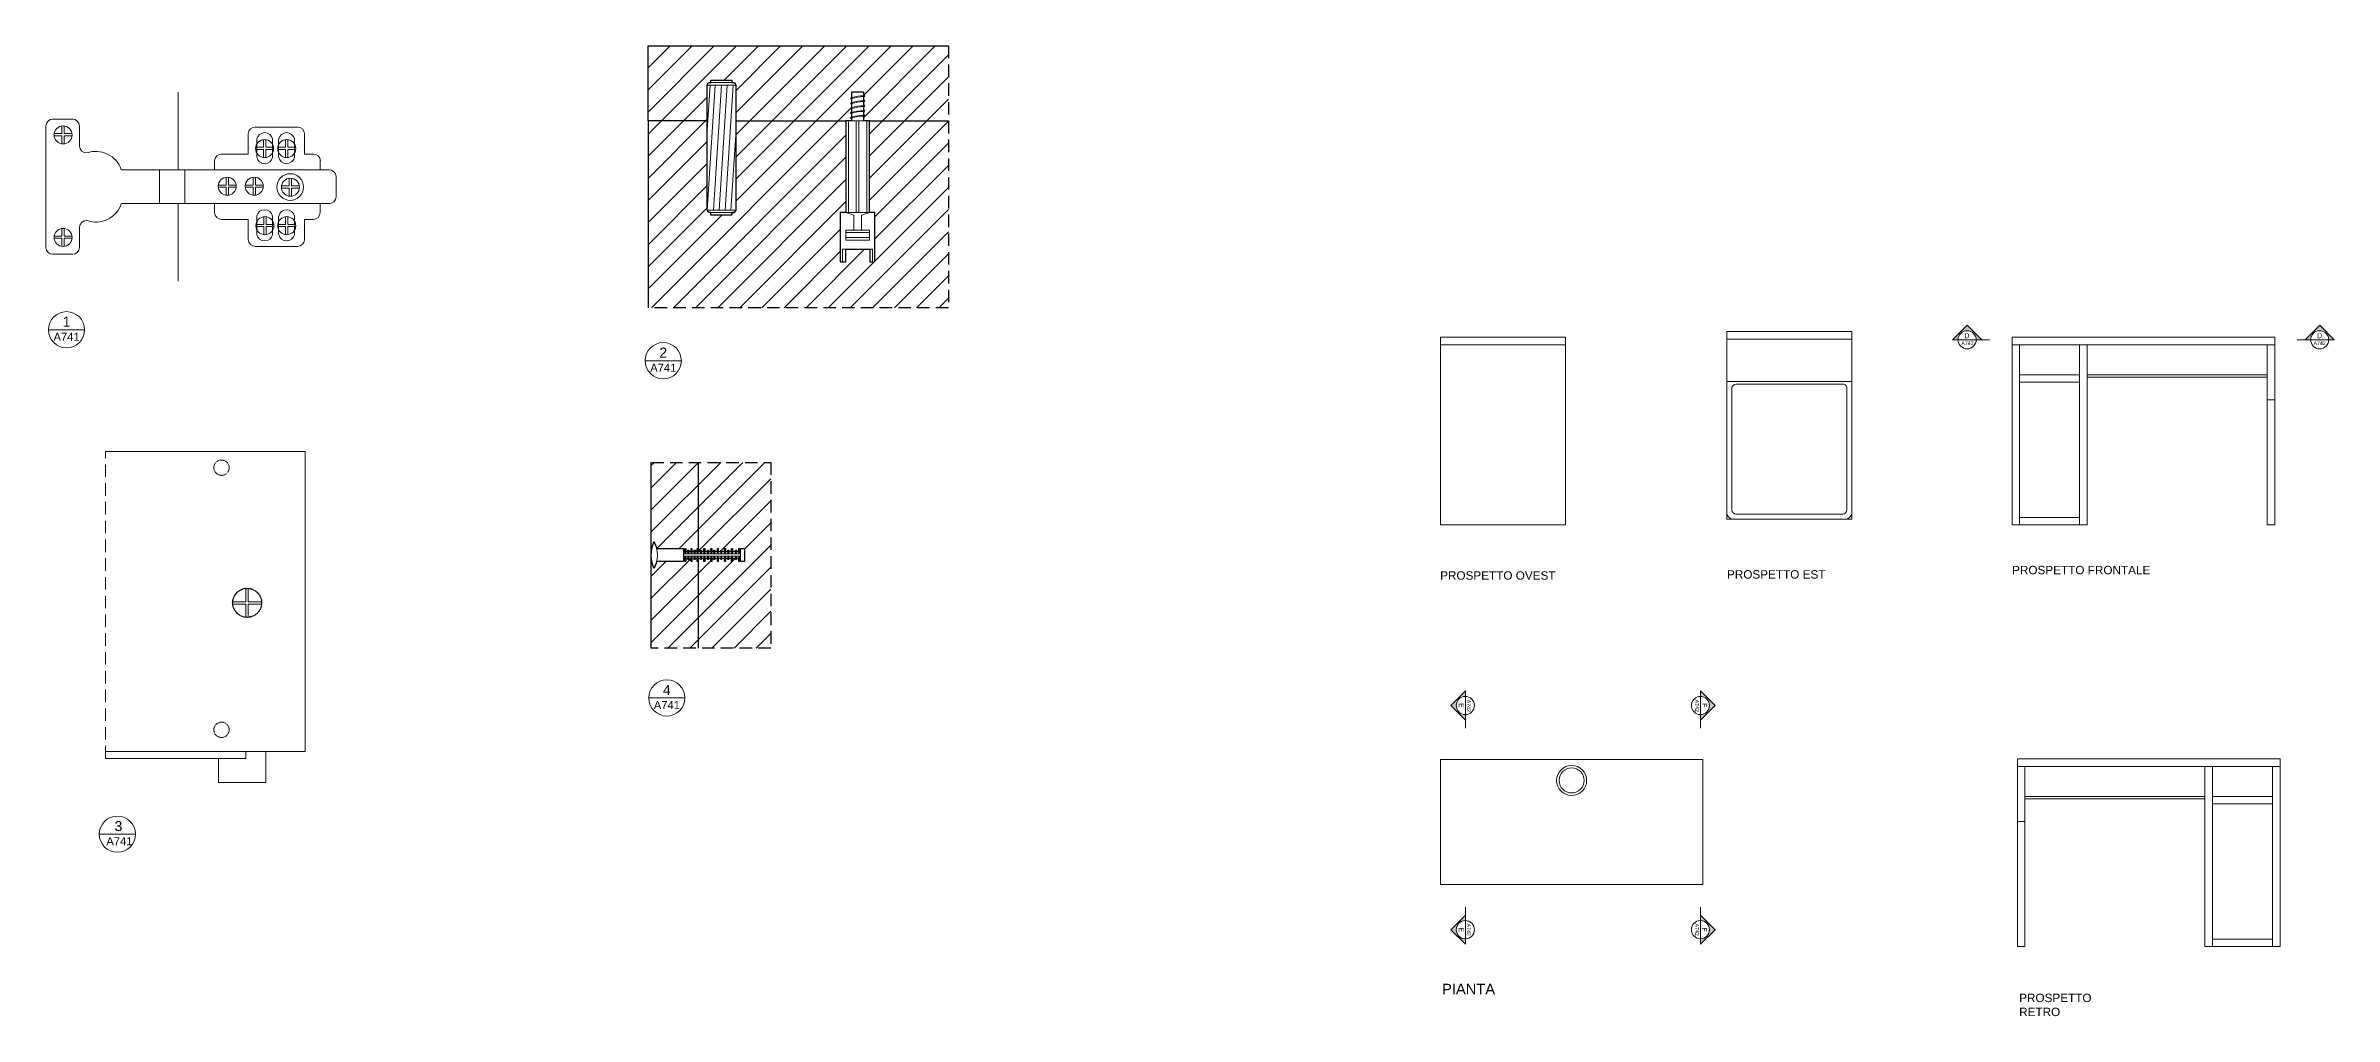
# Model space of a CAD drawing. Header units: centimetres. Extents: x -1003 to 569, y -138 to 1119.
# Drawn here: x -346 to 569, y 731 to 1119 of the extents above; entities that cross this region are included whole.
import ezdxf
from ezdxf.enums import TextEntityAlignment as Align

# ---------------------------------------------------------------- set-up
doc = ezdxf.new("R2010")
doc.units = ezdxf.units.CM
doc.header["$MEASUREMENT"] = 0
doc.linetypes.add('HIDDEN', pattern=[0.375, 0.25, -0.125])
doc.layers.get('0').update_dxf_attribs({"lineweight": 18})
for name, color, linetype, lineweight in [('A-ANNO-SYMB', 3, 'Continuous', 18), ('dettagli', 4, 'Continuous', 13), ('linee prospetti', 1, 'Continuous', 18), ('linee sezioni', 3, 'Continuous', 25), ('quote', 20, 'Continuous', 5), ('trame', 6, 'Continuous', 9)]:
    doc.layers.add(name, color=color, linetype=linetype, lineweight=lineweight)
doc.styles.add('ARIAL', font='arial.ttf')
doc.styles.get("Standard").update_dxf_attribs({"font": 'arial.ttf'})

# ---------------------------------------------------------------- blocks, each defined once
blk = doc.blocks.new('SYMBOL')
at = {"layer": 'A-ANNO-SYMB', "linetype": 'Continuous', "lineweight": 20}
h = blk.add_hatch(color=256, dxfattribs=at)
h.dxf.hatch_style = 1
h.paths.add_polyline_path([(11.206, 4.948), (11.316, 4.948, -1), (11.678, 4.948), (11.788, 4.948), (11.497, 5.241)])
at = {"linetype": 'Continuous', "lineweight": 20}
blk.add_line((11.316, 4.948), (11.678, 4.948), dxfattribs=at)
at = {"layer": 'A-ANNO-SYMB', "linetype": 'Continuous', "lineweight": 20}
for p, q in [((11.206, 4.948), (11.497, 5.241)), ((11.788, 4.948), (11.497, 5.241)), ((11.316, 4.948), (11.206, 4.948)), ((11.678, 4.948), (11.788, 4.948))]:
    blk.add_line(p, q, dxfattribs=at)
blk.add_circle((11.497, 4.948), 0.181, dxfattribs=at)
for tag, p in [('TAVOLA', (11.497, 5.08)), ('SEZIONE', (11.497, 4.918))]:
    blk.add_attdef(tag, text='', height=0.1, dxfattribs=at).set_placement(p, align=Align.TOP_CENTER)
blk = doc.blocks.new('DETAGLI')
at = {"layer": 'A-ANNO-SYMB', "linetype": 'Continuous'}
blk.add_line((486.7, 356.2), (504.8, 356.2), dxfattribs=at)
blk.add_circle((495.7, 356.2), 9.05, dxfattribs=at)
for tag, p in [('SEZIONE', (495.7, 354.7)), ('TAVOLA', (495.7, 362.8))]:
    blk.add_attdef(tag, text='', height=5, dxfattribs=at).set_placement(p, align=Align.TOP_CENTER)

msp = doc.modelspace()

# ---------------------------------------------------------------- hatches: boundary and pattern name
at = {"layer": 'trame'}
h = msp.add_hatch(dxfattribs=at)
h.set_pattern_fill('ANSI31', color=256, scale=50)
h.set_pattern_definition([(45, (2e-14, 296.286), (-4.419417, 4.419417), [])])
h.paths.add_polyline_path([(14.61, 1118.86), (-105.49, 1118.86), (-105.49, 1088.86), (-81.83, 1088.86), (-81.83, 1103.18, -0.278503), (-80.93, 1104.18), (-80.43, 1104.18), (-80.43, 1105.18), (-71.93, 1105.18), (-71.93, 1104.18), (-71.57, 1104.18, -0.414214), (-70.43, 1103.18), (-70.43, 1088.86), (-23.98, 1088.86), (-23.98, 1089.73, -0.173128), (-24.56, 1090.07, -0.273281), (-23.98, 1090.36), (-23.98, 1091.58, -0.173128), (-24.56, 1091.92, -0.273281), (-23.98, 1092.22), (-23.98, 1093.5, -0.173128), (-24.56, 1093.84, -0.273281), (-23.98, 1094.14), (-23.98, 1095.48, -0.173128), (-24.56, 1095.82, -0.273281), (-23.98, 1096.12), (-23.98, 1097.48, -0.173128), (-24.56, 1097.82, -0.273281), (-23.98, 1098.12), (-23.98, 1100.5), (-19.37, 1100.5), (-19.37, 1099.18, -0.173128), (-18.8, 1098.84, -0.273281), (-19.37, 1098.54), (-19.37, 1097.18, -0.173128), (-18.8, 1096.84, -0.273281), (-19.37, 1096.54), (-19.37, 1095.2, -0.173128), (-18.8, 1094.86, -0.273281), (-19.37, 1094.56), (-19.37, 1093.28, -0.173128), (-18.8, 1092.94, -0.273281), (-19.37, 1092.64), (-19.37, 1091.42, -0.173128), (-18.8, 1091.08, -0.273281), (-19.37, 1090.79), (-19.37, 1088.86), (14.61, 1088.86)])
h.paths.add_polyline_path([(-81.83, 1088.86), (-105.49, 1088.86), (-105.49, 1014.15), (14.61, 1014.15), (14.61, 1088.86), (-16.94, 1088.86), (-16.94, 1052.16), (-14.79, 1052.16), (-14.79, 1032.52), (-15.7, 1032.52), (-16.82, 1032.52), (-16.82, 1033.72), (-16.82, 1037.52), (-26.43, 1037.52), (-26.43, 1032.52), (-27.7, 1032.52), (-28.7, 1032.52), (-28.7, 1052.16), (-26.34, 1052.16), (-26.34, 1088.86), (-70.43, 1088.86), (-70.43, 1053.18), (-81.83, 1053.18, 0.278503), (-80.93, 1052.18), (-71.93, 1052.18), (-71.93, 1051.18), (-80.43, 1051.18), (-80.43, 1052.18), (-80.93, 1052.18, -0.278503), (-81.83, 1053.18)])
h.paths.add_polyline_path([(-70.43, 1053.18), (-81.83, 1053.18, 0.278503), (-80.93, 1052.18), (-71.93, 1052.18), (-71.57, 1052.18, 0.414214)], flags=16)
h = msp.add_hatch(dxfattribs=at)
h.set_pattern_fill('ANSI31', color=256, scale=50)
h.set_pattern_definition([(45, (3568.362, 990.8473), (-4.419417, 4.419417), [])])
h.paths.add_polyline_path([(-85.39, 952.29), (-104.2, 952.29), (-104.2, 915.12, -0.09707), (-103.17, 920.54, -0.068614), (-102.07, 917.94), (-91.28, 917.94), (-91.28, 916.69), (-90.73, 916.69), (-90.73, 917.94), (-90.37, 917.94), (-90.37, 916.69), (-89.55, 916.69), (-89.55, 917.15), (-89.19, 917.15), (-89.19, 916.69), (-88.3, 916.69), (-88.3, 917.94), (-87.94, 917.94), (-87.94, 916.69), (-87.02, 916.69), (-87.02, 917.15), (-86.66, 917.15), (-86.66, 916.69), (-85.84, 916.69), (-85.84, 917.94), (-85.39, 917.94)])
h.paths.add_polyline_path([(-56.41, 952.29), (-85.39, 952.29), (-85.39, 916.69), (-84.48, 916.69), (-84.48, 917.15), (-84.13, 917.15), (-84.13, 916.69), (-83.16, 916.69), (-83.16, 917.94), (-82.81, 917.94), (-82.81, 916.69), (-81.73, 916.69), (-81.73, 917.15), (-81.38, 917.15), (-81.38, 916.69), (-80.38, 916.69), (-80.38, 917.94), (-80.02, 917.94), (-80.02, 916.69), (-79.13, 916.69), (-79.13, 917.15), (-78.77, 917.15), (-78.77, 916.69), (-77.77, 916.69), (-77.77, 917.94), (-77.42, 917.94), (-77.42, 916.69), (-76.42, 916.69), (-76.42, 917.15), (-76.06, 917.15), (-76.06, 916.69), (-74.88, 916.69), (-74.88, 917.94), (-74.53, 917.94), (-74.53, 916.69), (-73.53, 916.69), (-73.53, 917.15), (-73.17, 917.15), (-73.17, 916.69), (-72.1, 916.69), (-72.1, 917.94), (-71.74, 917.94), (-71.74, 916.69), (-70.53, 916.69), (-70.53, 917.15), (-70.17, 917.15), (-70.17, 916.69), (-69.24, 916.69), (-69.24, 917.94), (-68.89, 917.94), (-68.89, 916.69), (-68.47, 916.69), (-68.47, 917.94), (-66.87, 917.94), (-66.87, 912.7), (-68.47, 912.7), (-68.47, 913.94), (-68.89, 913.94), (-68.89, 912.68), (-69.24, 912.68), (-69.24, 913.94), (-70.17, 913.94), (-70.17, 913.48), (-70.53, 913.48), (-70.53, 913.94), (-71.74, 913.94), (-71.74, 912.68), (-72.1, 912.68), (-72.1, 913.94), (-73.17, 913.94), (-73.17, 913.48), (-73.53, 913.48), (-73.53, 913.94), (-74.53, 913.94), (-74.53, 912.68), (-74.88, 912.68), (-74.88, 913.94), (-76.06, 913.94), (-76.06, 913.48), (-76.42, 913.48), (-76.42, 913.94), (-77.42, 913.94), (-77.42, 912.68), (-77.77, 912.68), (-77.77, 913.94), (-78.77, 913.94), (-78.77, 913.48), (-79.13, 913.48), (-79.13, 913.94), (-80.02, 913.94), (-80.02, 912.68), (-80.38, 912.68), (-80.38, 913.94), (-81.38, 913.94), (-81.38, 913.48), (-81.73, 913.48), (-81.73, 913.94), (-82.81, 913.94), (-82.81, 912.68), (-83.16, 912.68), (-83.16, 913.94), (-84.13, 913.94), (-84.13, 913.48), (-84.48, 913.48), (-84.48, 913.94), (-85.39, 913.94), (-85.39, 878.1), (-56.41, 878.1)])
h.paths.add_polyline_path([(-85.39, 912.68), (-85.84, 912.68), (-85.84, 913.94), (-86.66, 913.94), (-86.66, 913.48), (-87.02, 913.48), (-87.02, 913.94), (-87.94, 913.94), (-87.94, 912.68), (-88.3, 912.68), (-88.3, 913.94), (-89.19, 913.94), (-89.19, 913.48), (-89.55, 913.48), (-89.55, 913.94), (-90.37, 913.94), (-90.37, 912.68), (-90.73, 912.68), (-90.73, 913.94), (-91.28, 913.94), (-91.28, 912.7), (-102.03, 912.7, -0.073412), (-103.2, 909.92, -0.092942), (-104.2, 915.12), (-104.2, 878.1), (-85.39, 878.1)])

# ---------------------------------------------------------------- linework, layer by layer
at = {"layer": 'A-ANNO-SYMB'}
for p, q in [((431.07, 1001.32), (422.07, 1001.32)), ((563.07, 1001.32), (554.07, 1001.32)), ((221.39, 855.12), (221.39, 846.12)), ((315.39, 846.12), (315.39, 855.12)), ((221.39, 765.5), (221.39, 774.5)), ((315.39, 765.5), (315.39, 774.5))]:
    msp.add_line(p, q, dxfattribs=at)
at = {"layer": 'dettagli'}
for p, q in [((-81.83, 1053.18), (-78.6, 1103.18)), ((-81.83, 1085.22), (-80.67, 1103.18)), ((-81.83, 1053.18), (-81.83, 1103.18)), ((-81.83, 1103.18), (-76.13, 1103.18)), ((-71.93, 1104.18), (-80.93, 1104.18)), ((-80.43, 1104.18), (-80.43, 1105.18)), ((-80.43, 1105.18), (-71.93, 1105.18)), ((-79.35, 1053.18), (-76.13, 1103.18)), ((-77.03, 1053.18), (-73.8, 1103.18)), ((-76.13, 1103.18), (-70.43, 1103.18)), ((-74.7, 1053.18), (-71.47, 1103.18)), ((-71.93, 1105.18), (-71.93, 1104.18)), ((-71.57, 1104.18), (-71.93, 1104.18)), ((-70.43, 1103.18), (-70.43, 1053.18)), ((-261.99, 1081.61), (-261.99, 1074.28)), ((-255.69, 1081.61), (-255.69, 1074.28)), ((-253.23, 1081.61), (-253.23, 1074.28)), ((-246.93, 1081.61), (-246.93, 1074.28)), ((-72.37, 1053.18), (-70.43, 1083.26)), ((-22.24, 1052.16), (-22.24, 1088.86)), ((-21.24, 1052.16), (-21.24, 1088.86)), ((-316.15, 1069.26), (-236.57, 1069.26)), ((-300.83, 1055.76), (-300.83, 1069.26)), ((-290.69, 1055.76), (-290.69, 1069.26)), ((-316.15, 1055.76), (-236.57, 1055.76)), ((-70.43, 1053.18), (-81.83, 1053.18)), ((-261.99, 1050.76), (-261.99, 1043.43)), ((-255.69, 1050.76), (-255.69, 1043.43)), ((-253.23, 1050.76), (-253.23, 1043.43)), ((-246.93, 1050.76), (-246.93, 1043.43)), ((-71.93, 1052.18), (-80.93, 1052.18)), ((-80.43, 1052.18), (-80.43, 1051.18)), ((-80.43, 1051.18), (-71.93, 1051.18)), ((-71.57, 1052.18), (-71.93, 1052.18)), ((-28.7, 1032.52), (-28.7, 1052.16)), ((-28.7, 1052.16), (-14.79, 1052.16)), ((-23.14, 1051.16), (-26.34, 1052.16)), ((-16.94, 1044.19), (-26.34, 1044.19)), ((-20.14, 1051.16), (-16.94, 1052.16)), ((-14.79, 1052.16), (-14.79, 1032.52)), ((-16.94, 1042.19), (-26.34, 1042.19)), ((-28.7, 1032.52), (-27.7, 1032.52)), ((-91.28, 917.94), (-91.28, 912.7)), ((-68.47, 917.94), (-68.47, 912.7)), ((-91.28, 913.94), (-90.73, 913.94)), ((-90.37, 913.94), (-89.55, 913.94)), ((-89.19, 913.94), (-88.3, 913.94)), ((-87.94, 913.94), (-87.02, 913.94)), ((-86.66, 913.94), (-85.84, 913.94)), ((-85.48, 913.94), (-84.48, 913.94)), ((-84.13, 913.94), (-83.16, 913.94)), ((-82.81, 913.94), (-81.73, 913.94)), ((-81.38, 913.94), (-80.38, 913.94)), ((-80.02, 913.94), (-79.13, 913.94)), ((-78.77, 913.94), (-77.77, 913.94)), ((-77.42, 913.94), (-76.42, 913.94)), ((-76.06, 913.94), (-74.88, 913.94)), ((-74.53, 913.94), (-73.53, 913.94)), ((-73.17, 913.94), (-72.1, 913.94)), ((-71.74, 913.94), (-70.53, 913.94)), ((-70.17, 913.94), (-69.24, 913.94)), ((-68.89, 913.94), (-68.47, 913.94))]:
    msp.add_line(p, q, dxfattribs=at)
for points in [[(-23.98, 1088.86), (-23.98, 1100.5), (-19.37, 1100.5), (-19.37, 1088.86)], [(-335.58, 1089.51), (-343.67, 1089.51)], [(-346.37, 1086.81), (-346.37, 1038.21)], [(-343.04, 1082.84), (-339.89, 1082.84), (-339.89, 1079.64)], [(-339.89, 1086.79), (-339.89, 1083.74), (-343.02, 1083.74)], [(-335.9, 1083.74), (-338.99, 1083.74), (-338.99, 1086.79)], [(-338.99, 1079.65), (-338.99, 1082.84), (-335.88, 1082.84)], [(-332.87, 1078.73), (-332.87, 1086.81)], [(-276.22, 1075.56), (-265.37, 1075.56), (-265.37, 1083.66)], [(-262.73, 1086.36), (-245.57, 1086.36)], [(-259.29, 1081.34), (-259.29, 1078.29), (-262.42, 1078.29)], [(-255.3, 1078.29), (-258.39, 1078.29), (-258.39, 1081.34)], [(-250.44, 1081.34), (-250.44, 1078.29), (-253.57, 1078.29)], [(-246.45, 1078.29), (-249.54, 1078.29), (-249.54, 1081.34)], [(-242.87, 1083.79), (-242.87, 1075.56), (-239.27, 1075.56)], [(-16.94, 1088.86), (-26.34, 1088.86), (-26.34, 1052.16), (-16.94, 1052.16), (-16.94, 1088.86)], [(-25.34, 1052.16), (-25.34, 1088.86)], [(-17.94, 1052.16), (-17.94, 1088.86)], [(-278.87, 1069.26), (-278.87, 1072.86)], [(-262.44, 1077.39), (-259.29, 1077.39), (-259.29, 1074.2)], [(-258.39, 1074.2), (-258.39, 1077.39), (-255.28, 1077.39)], [(-253.59, 1077.39), (-250.44, 1077.39), (-250.44, 1074.2)], [(-249.54, 1074.2), (-249.54, 1077.39), (-246.43, 1077.39)], [(-236.57, 1073), (-236.57, 1069.26), (-232.98, 1069.26)], [(-277.37, 1062.3), (-274.22, 1062.3), (-274.22, 1059.11)], [(-274.22, 1066.26), (-274.22, 1063.2), (-277.36, 1063.2)], [(-270.23, 1063.2), (-273.32, 1063.2), (-273.32, 1066.26)], [(-273.32, 1059.12), (-273.32, 1062.3), (-270.21, 1062.3)], [(-266.57, 1062.3), (-263.42, 1062.3), (-263.42, 1059.11)], [(-263.42, 1066.26), (-263.42, 1063.2), (-266.55, 1063.2)], [(-259.43, 1063.2), (-262.52, 1063.2), (-262.52, 1066.26)], [(-262.52, 1059.12), (-262.52, 1062.3), (-259.41, 1062.3)], [(-252.12, 1061.93), (-248.98, 1061.93), (-248.98, 1058.74)], [(-248.98, 1065.89), (-248.98, 1062.83), (-252.11, 1062.83)], [(-244.98, 1062.83), (-248.08, 1062.83), (-248.08, 1065.88)], [(-248.08, 1058.74), (-248.08, 1061.93), (-244.97, 1061.93)], [(-230.26, 1066.82), (-230.26, 1058.46)], [(-278.87, 1055.76), (-278.87, 1052.19)], [(-232.96, 1055.76), (-236.57, 1055.76), (-236.57, 1052.17)], [(-339.89, 1045.84), (-339.89, 1042.79), (-343.02, 1042.79)], [(-335.9, 1042.79), (-338.99, 1042.79), (-338.99, 1045.84)], [(-332.87, 1038.21), (-332.87, 1046.31)], [(-276.07, 1049.46), (-265.37, 1049.46), (-265.37, 1041.38)], [(-262.32, 1046.57), (-259.17, 1046.57), (-259.17, 1043.38)], [(-259.17, 1050.53), (-259.17, 1047.47), (-262.3, 1047.47)], [(-255.18, 1047.47), (-258.27, 1047.47), (-258.27, 1050.52)], [(-258.27, 1043.38), (-258.27, 1046.57), (-255.16, 1046.57)], [(-253.59, 1046.57), (-250.44, 1046.57), (-250.44, 1043.38)], [(-250.44, 1050.53), (-250.44, 1047.47), (-253.57, 1047.47)], [(-246.45, 1047.47), (-249.54, 1047.47), (-249.54, 1050.52)], [(-249.54, 1043.38), (-249.54, 1046.57), (-246.43, 1046.57)], [(-242.87, 1041.36), (-242.87, 1049.46), (-239.48, 1049.46)], [(-20.14, 1045.19), (-16.94, 1045.19), (-16.94, 1041.19), (-26.34, 1041.19), (-26.34, 1045.19), (-23.14, 1045.19)], [(-20.14, 1051.16), (-20.14, 1045.19), (-23.14, 1045.19), (-23.14, 1051.16)], [(-343.67, 1035.51), (-335.58, 1035.51)], [(-343.04, 1041.89), (-339.89, 1041.89), (-339.89, 1038.7)], [(-338.99, 1038.7), (-338.99, 1041.89), (-335.88, 1041.89)], [(-262.59, 1038.66), (-245.55, 1038.66)], [(-27.7, 1032.52), (-27.7, 1037.52), (-15.7, 1037.52), (-15.7, 1032.52), (-14.79, 1032.52)], [(-27.7, 1032.52), (-26.43, 1032.52), (-26.43, 1037.52)], [(-15.7, 1032.52), (-16.82, 1032.52), (-16.82, 1037.52)], [(-102.07, 917.94), (-91.28, 917.94)], [(-91.28, 916.69), (-90.73, 916.69)], [(-91.28, 915.82), (-68.47, 915.82)], [(-90.73, 915.82), (-90.73, 917.94), (-90.37, 917.94), (-90.37, 915.82)], [(-90.37, 916.69), (-89.55, 916.69)], [(-89.55, 915.82), (-89.55, 917.15), (-89.19, 917.15), (-89.19, 915.82)], [(-89.19, 916.69), (-88.3, 916.69)], [(-88.3, 915.82), (-88.3, 917.94), (-87.94, 917.94), (-87.94, 915.82)], [(-87.94, 916.69), (-87.02, 916.69)], [(-87.02, 915.82), (-87.02, 917.15), (-86.66, 917.15), (-86.66, 915.82)], [(-86.66, 916.69), (-85.84, 916.69)], [(-85.84, 915.82), (-85.84, 917.94), (-85.48, 917.94), (-85.48, 915.82)], [(-85.48, 916.69), (-84.48, 916.69)], [(-84.48, 915.82), (-84.48, 917.15), (-84.13, 917.15), (-84.13, 915.82)], [(-84.13, 916.69), (-83.16, 916.69)], [(-83.16, 915.82), (-83.16, 917.94), (-82.81, 917.94), (-82.81, 915.82)], [(-82.81, 916.69), (-81.73, 916.69)], [(-81.73, 915.82), (-81.73, 917.15), (-81.38, 917.15), (-81.38, 915.82)], [(-81.38, 916.69), (-80.38, 916.69)], [(-80.38, 915.82), (-80.38, 917.94), (-80.02, 917.94), (-80.02, 915.82)], [(-80.02, 916.69), (-79.13, 916.69)], [(-79.13, 915.82), (-79.13, 917.15), (-78.77, 917.15), (-78.77, 915.82)], [(-78.77, 916.69), (-77.77, 916.69)], [(-77.77, 915.82), (-77.77, 917.94), (-77.42, 917.94), (-77.42, 915.82)], [(-77.42, 916.69), (-76.42, 916.69)], [(-76.42, 915.82), (-76.42, 917.15), (-76.06, 917.15), (-76.06, 915.82)], [(-76.06, 916.69), (-74.88, 916.69)], [(-74.88, 915.82), (-74.88, 917.94), (-74.53, 917.94), (-74.53, 915.82)], [(-74.53, 916.69), (-73.53, 916.69)], [(-73.53, 915.82), (-73.53, 917.15), (-73.17, 917.15), (-73.17, 915.82)], [(-73.17, 916.69), (-72.1, 916.69)], [(-72.1, 915.82), (-72.1, 917.94), (-71.74, 917.94), (-71.74, 915.82)], [(-71.74, 916.69), (-70.53, 916.69)], [(-70.53, 915.82), (-70.53, 917.15), (-70.17, 917.15), (-70.17, 915.82)], [(-70.17, 916.69), (-69.24, 916.69)], [(-69.24, 915.82), (-69.24, 917.94), (-68.89, 917.94), (-68.89, 915.82)], [(-68.89, 916.69), (-68.47, 916.69)], [(-68.47, 917.94), (-66.87, 917.94), (-66.87, 912.7), (-68.47, 912.7)], [(-91.28, 912.7), (-102.03, 912.7), (-102.03, 912.7)], [(-91.28, 914.81), (-68.47, 914.81)], [(-90.73, 914.81), (-90.73, 912.68), (-90.37, 912.68), (-90.37, 914.81)], [(-89.55, 914.81), (-89.55, 913.48), (-89.19, 913.48), (-89.19, 914.81)], [(-88.3, 914.81), (-88.3, 912.68), (-87.94, 912.68), (-87.94, 914.81)], [(-87.02, 914.81), (-87.02, 913.48), (-86.66, 913.48), (-86.66, 914.81)], [(-85.84, 914.81), (-85.84, 912.68), (-85.48, 912.68), (-85.48, 914.81)], [(-84.48, 914.81), (-84.48, 913.48), (-84.13, 913.48), (-84.13, 914.81)], [(-83.16, 914.81), (-83.16, 912.68), (-82.81, 912.68), (-82.81, 914.81)], [(-81.73, 914.81), (-81.73, 913.48), (-81.38, 913.48), (-81.38, 914.81)], [(-80.38, 914.81), (-80.38, 912.68), (-80.02, 912.68), (-80.02, 914.81)], [(-79.13, 914.81), (-79.13, 913.48), (-78.77, 913.48), (-78.77, 914.81)], [(-77.77, 914.81), (-77.77, 912.68), (-77.42, 912.68), (-77.42, 914.81)], [(-76.42, 914.81), (-76.42, 913.48), (-76.06, 913.48), (-76.06, 914.81)], [(-74.88, 914.81), (-74.88, 912.68), (-74.53, 912.68), (-74.53, 914.81)], [(-73.53, 914.81), (-73.53, 913.48), (-73.17, 913.48), (-73.17, 914.81)], [(-72.1, 914.81), (-72.1, 912.68), (-71.74, 912.68), (-71.74, 914.81)], [(-70.53, 914.81), (-70.53, 913.48), (-70.17, 913.48), (-70.17, 914.81)], [(-69.24, 914.81), (-69.24, 912.68), (-68.89, 912.68), (-68.89, 914.81)], [(-266.31, 901.94), (-266.31, 896.57), (-271.62, 896.57)], [(-260.04, 896.57), (-265.41, 896.57), (-265.41, 901.95)], [(-271.61, 895.67), (-266.31, 895.67), (-266.31, 890.38)], [(-265.41, 890.37), (-265.41, 895.67), (-260.05, 895.67)]]:
    msp.add_lwpolyline(points, dxfattribs=at)
for centre, radius in [((-339.46, 1083.22), 3.6), ((-258.86, 1077.77), 3.6), ((-250.01, 1077.77), 3.6), ((-273.79, 1062.69), 3.6), ((-262.99, 1062.69), 3.6), ((-248.62, 1062.39), 5.33), ((-248.54, 1062.31), 3.6), ((-339.46, 1042.27), 3.6), ((-258.74, 1046.95), 3.6), ((-250.01, 1046.95), 3.6), ((-265.83, 896.16), 5.8)]:
    msp.add_circle(centre, radius, dxfattribs=at)
for centre, radius, start, end in [((-80.55, 1102.94), 1.3, 106.88747, 169.13811), ((-71.5, 1103.11), 1.07, 3.85483, 93.85483), ((-19.47, 1084.36), 14.48, 89.61062, 108.14866), ((-19.04, 1082.2), 16.34, 91.18682, 107.62), ((-343.57, 1086.7), 2.81, 87.88904, 177.81991), ((-335.68, 1086.7), 2.81, 2.18009, 92.11096), ((-19.47, 1082.36), 14.48, 89.61062, 108.14866), ((-19.04, 1080.21), 16.34, 91.18682, 107.62), ((-19.47, 1080.38), 14.48, 89.61062, 108.14866), ((-19.04, 1078.23), 16.34, 91.18682, 107.62), ((-19.47, 1078.46), 14.48, 89.61062, 108.14866), ((-19.04, 1076.3), 16.34, 91.18682, 107.62), ((-19.47, 1076.6), 14.48, 89.61062, 108.14866), ((-19.04, 1074.45), 16.34, 91.18682, 107.62), ((-262.57, 1083.55), 2.81, 87.88904, 177.81991), ((-258.84, 1080.97), 3.21, 11.44002, 168.55998), ((-250.08, 1080.97), 3.21, 11.44002, 168.55998), ((-245.67, 1083.55), 2.81, 2.18009, 92.11096), ((-330.07, 1078.83), 2.81, 182.18009, 272.11096), ((-326.39, 1065.85), 10.79, 18.42557, 109.34984), ((-276.07, 1072.75), 2.81, 87.88904, 177.81991), ((-258.84, 1074.92), 3.21, 191.44002, 348.55998), ((-250.08, 1074.92), 3.21, 191.44002, 348.55998), ((-239.37, 1072.75), 2.81, 2.18009, 92.11096), ((-233.08, 1066.45), 2.81, 2.18009, 92.11096), ((-326.39, 1059.17), 10.79, 250.65016, 341.57443), ((-258.84, 1050.12), 3.21, 11.44002, 168.55998), ((-250.08, 1050.12), 3.21, 11.44002, 168.55998), ((-233.06, 1058.56), 2.81, 267.88904, 357.81991), ((-80.55, 1053.43), 1.3, 190.86189, 253.11253), ((-330.06, 1046.2), 2.81, 87.88904, 177.81991), ((-276.02, 1052.32), 2.86, 182.60776, 271.05606), ((-258.84, 1044.07), 3.21, 191.44002, 348.55998), ((-250.08, 1044.07), 3.21, 191.44002, 348.55998), ((-239.38, 1052.28), 2.81, 267.88904, 357.81991), ((-343.57, 1038.31), 2.81, 182.18009, 272.11096), ((-335.68, 1038.31), 2.81, 267.88904, 357.81991), ((-262.53, 1041.51), 2.85, 182.51574, 271.28301), ((-245.68, 1041.46), 2.81, 267.88904, 357.81991), ((-90.2, 915.26), 14, 157.84372, 202.15628), ((-112.02, 915.26), 10.31, 329.19, 30.81)]:
    msp.add_arc(centre, radius, start, end, dxfattribs=at)
at = {"layer": 'linee prospetti'}
for p, q in [((211.39, 999.32), (261.39, 999.32)), ((325.96, 1001.61), (375.96, 1001.61)), ((440.07, 927.32), (440.07, 1002.32)), ((440.07, 1002.32), (545.07, 1002.32)), ((443.07, 999.32), (443.07, 927.32)), ((467.07, 999.32), (467.07, 927.32)), ((470.07, 999.32), (470.07, 927.32)), ((542.07, 999.32), (542.07, 927.32)), ((545.07, 1002.32), (545.07, 927.32)), ((443.07, 987.32), (467.07, 987.32)), ((443.07, 984.32), (467.07, 984.32)), ((470.07, 987.32), (542.07, 987.32)), ((470.07, 986.32), (542.07, 986.32)), ((542.07, 977.32), (545.07, 977.32)), ((470.07, 927.32), (440.07, 927.32)), ((443.07, 930.32), (467.07, 930.32)), ((542.07, 927.32), (545.07, 927.32)), ((-277.31, 824.33), (-277.31, 833.98)), ((-277.31, 833.98), (-266.33, 833.98)), ((-266.33, 833.98), (-266.33, 836.67)), ((-258.31, 836.67), (-258.31, 824.33)), ((547.2, 833.76), (442.2, 833.76)), ((442.2, 833.76), (442.2, 758.76)), ((547.2, 758.76), (547.2, 833.76)), ((-258.31, 824.33), (-277.31, 824.33)), ((445.2, 830.76), (445.2, 758.76)), ((517.2, 830.76), (517.2, 758.76)), ((520.2, 830.76), (520.2, 758.76)), ((544.2, 830.76), (544.2, 758.76)), ((517.2, 818.76), (445.2, 818.76)), ((517.2, 817.76), (445.2, 817.76)), ((544.2, 818.76), (520.2, 818.76)), ((544.2, 815.76), (520.2, 815.76)), ((445.2, 808.76), (442.2, 808.76)), ((544.2, 761.76), (520.2, 761.76)), ((445.2, 758.76), (442.2, 758.76)), ((517.2, 758.76), (547.2, 758.76))]:
    msp.add_line(p, q, dxfattribs=at)
at = {"layer": 'linee prospetti', "linetype": 'HIDDEN', "ltscale": 20}
msp.add_line((-322.52, 833.98), (-322.52, 956.67), dxfattribs=at)
at = {"layer": 'linee prospetti'}
for points in [[(-293.46, 1100.31), (-293.46, 1069.26)], [(-293.46, 1055.76), (-293.46, 1024.7)], [(211.39, 929.61), (211.39, 1002.32), (261.39, 1002.32), (261.39, 929.61)], [(325.96, 931.89), (325.96, 1004.61), (375.96, 1004.61), (375.96, 931.89)], [(440.07, 999.32), (545.07, 999.32)], [(211.39, 982.32), (211.39, 927.32), (261.39, 927.32), (261.39, 982.32)], [(325.96, 984.61), (375.96, 984.61)], [(325.96, 984.61), (325.96, 929.61), (375.96, 929.61), (375.96, 984.61)], [(327.96, 933.22), (327.96, 981.99)], [(329.55, 983.61), (372.73, 983.61)], [(373.96, 982.07), (373.96, 933.22)], [(-322.52, 956.67), (-242.62, 956.67), (-242.62, 836.67), (-322.52, 836.67)], [(259.11, 927.32), (213.68, 927.32)], [(373.67, 929.61), (328.24, 929.61)], [(372.36, 931.61), (329.55, 931.61)], [(-277.31, 833.98), (-322.52, 833.98)], [(211.39, 833.5), (316.39, 833.5), (316.39, 783.5), (211.39, 783.5), (211.39, 833.5)], [(547.2, 830.76), (442.2, 830.76)]]:
    msp.add_lwpolyline(points, dxfattribs=at)
at = {"layer": 'linee prospetti', "linetype": 'HIDDEN', "ltscale": 0.1}
for centre in [(-276.09, 950.19), (-276.09, 845.4)]:
    msp.add_circle(centre, 3.06, dxfattribs=at)
at = {"layer": 'linee prospetti'}
for radius in [6, 5]:
    msp.add_circle((263.89, 825.15), radius, dxfattribs=at)
for centre, radius, start, end in [((329.77, 981.8), 1.82, 96.75363, 173.96423), ((372.15, 981.88), 1.82, 353.96423, 71.17483), ((328.6, 932.25), 2.67, 187.72068, 262.32151), ((329.77, 933.42), 1.82, 186.03577, 263.24637), ((372.15, 933.42), 1.82, 276.75363, 353.96423), ((373.32, 932.25), 2.67, 277.67849, 352.27932)]:
    msp.add_arc(centre, radius, start, end, dxfattribs=at)
at = {"layer": 'linee sezioni'}
for p, q in [((-19.37, 1098.54), (-19.37, 1097.18)), ((-23.98, 1096.12), (-23.98, 1097.48)), ((-23.98, 1094.14), (-23.98, 1095.48)), ((-23.98, 1092.22), (-23.98, 1093.5)), ((-23.98, 1090.36), (-23.98, 1091.58)), ((-23.98, 1088.86), (-23.98, 1089.73)), ((-19.37, 1096.54), (-19.37, 1095.2)), ((-19.37, 1094.56), (-19.37, 1093.28)), ((-19.37, 1092.64), (-19.37, 1091.42)), ((-19.37, 1090.79), (-19.37, 1088.86)), ((-70.43, 1088.86), (-26.34, 1088.86)), ((-16.94, 1088.86), (14.61, 1088.86)), ((-71.93, 1052.18), (-71.57, 1052.18))]:
    msp.add_line(p, q, dxfattribs=at)
for points in [[(-105.49, 1088.86), (-105.49, 1118.86), (14.61, 1118.86)], [(-23.98, 1098.12), (-23.98, 1100.5), (-19.37, 1100.5), (-19.37, 1099.18)], [(-81.83, 1088.86), (-105.49, 1088.86), (-105.49, 1014.15)], [(-81.83, 1088.86), (-105.49, 1088.86)], [(-23.98, 1088.86), (-26.34, 1088.86), (-26.34, 1052.16), (-28.7, 1052.16), (-28.7, 1032.52), (-26.43, 1032.52), (-26.43, 1037.52), (-16.82, 1037.52), (-16.82, 1032.52), (-14.79, 1032.52), (-14.79, 1052.16), (-16.94, 1052.16), (-16.94, 1088.86), (-19.37, 1088.86)], [(-104.2, 878.1), (-104.2, 952.29)], [(-85.39, 952.29), (-85.39, 916.69)], [(-85.39, 913.94), (-85.39, 878.1)]]:
    msp.add_lwpolyline(points, dxfattribs=at)
at = {"layer": 'linee sezioni', "linetype": 'HIDDEN', "ltscale": 20}
for points in [[(14.61, 1118.86), (14.61, 1014.15), (-105.49, 1014.15)], [(-104.2, 952.29), (-56.41, 952.29), (-56.41, 878.1), (-104.2, 878.1)]]:
    msp.add_lwpolyline(points, dxfattribs=at)
at = {"layer": 'linee sezioni'}
for points in [[(-71.93, 1051.18), (-71.93, 1052.18), (-71.93, 1051.18), (-80.43, 1051.18), (-80.43, 1052.18), (-80.93, 1052.18, -0.278503), (-81.83, 1053.18), (-81.83, 1103.18, -0.278503), (-80.93, 1104.18), (-80.43, 1104.18), (-80.43, 1105.18), (-71.93, 1105.18), (-71.93, 1104.18), (-71.43, 1104.18)], [(-71.57, 1104.18, -0.414214), (-70.43, 1103.18), (-70.43, 1053.33)], [(-102.03, 917.93), (-91.28, 917.93), (-91.28, 916.69), (-90.73, 916.69), (-90.73, 917.95), (-90.37, 917.95), (-90.37, 916.69), (-89.55, 916.69), (-89.55, 917.16), (-89.19, 917.16), (-89.19, 916.69), (-88.3, 916.69), (-88.3, 917.95), (-87.94, 917.95), (-87.94, 916.69), (-87.02, 916.69), (-87.02, 917.16), (-86.66, 917.16), (-86.66, 916.69), (-85.84, 916.69), (-85.84, 917.95), (-85.48, 917.95), (-85.48, 916.69), (-84.48, 916.69), (-84.48, 917.16), (-84.13, 917.16), (-84.13, 916.69), (-83.16, 916.69), (-83.16, 917.95), (-82.81, 917.95), (-82.81, 916.69), (-81.73, 916.69), (-81.73, 917.16), (-81.38, 917.16), (-81.38, 916.69), (-80.38, 916.69), (-80.38, 917.95), (-80.02, 917.95), (-80.02, 916.69), (-79.13, 916.69), (-79.13, 917.16), (-78.77, 917.16), (-78.77, 916.69), (-77.77, 916.69), (-77.77, 917.95), (-77.42, 917.95), (-77.42, 916.69), (-76.42, 916.69), (-76.42, 917.16), (-76.06, 917.16), (-76.06, 916.69), (-74.88, 916.69), (-74.88, 917.95), (-74.53, 917.95), (-74.53, 916.69), (-73.53, 916.69), (-73.53, 917.16), (-73.17, 917.16), (-73.17, 916.69), (-72.1, 916.69), (-72.1, 917.95), (-71.74, 917.95), (-71.74, 916.69), (-70.53, 916.69), (-70.53, 917.16), (-70.17, 917.16), (-70.17, 916.69), (-69.24, 916.69), (-69.24, 917.95), (-68.89, 917.95), (-68.89, 916.69), (-68.47, 916.69), (-68.47, 917.93), (-66.87, 917.93), (-66.87, 912.7), (-68.47, 912.7), (-68.47, 913.94), (-68.89, 913.94), (-68.89, 912.68), (-69.24, 912.68), (-69.24, 913.94), (-70.17, 913.94), (-70.17, 913.48), (-70.53, 913.48), (-70.53, 913.94), (-71.74, 913.94), (-71.74, 912.68), (-72.1, 912.68), (-72.1, 913.94), (-73.17, 913.94), (-73.17, 913.48), (-73.53, 913.48), (-73.53, 913.94), (-74.53, 913.94), (-74.53, 912.68), (-74.88, 912.68), (-74.88, 913.94), (-76.06, 913.94), (-76.06, 913.48), (-76.42, 913.48), (-76.42, 913.94), (-77.42, 913.94), (-77.42, 912.68), (-77.77, 912.68), (-77.77, 913.94), (-78.77, 913.94), (-78.77, 913.48), (-79.13, 913.48), (-79.13, 913.94), (-80.02, 913.94), (-80.02, 912.68), (-80.38, 912.68), (-80.38, 913.94), (-81.38, 913.94), (-81.38, 913.48), (-81.73, 913.48), (-81.73, 913.94), (-82.81, 913.94), (-82.81, 912.68), (-83.16, 912.68), (-83.16, 913.94), (-84.13, 913.94), (-84.13, 913.48), (-84.48, 913.48), (-84.48, 913.94), (-85.48, 913.94), (-85.48, 912.68), (-85.84, 912.68), (-85.84, 913.94), (-86.66, 913.94), (-86.66, 913.48), (-87.02, 913.48), (-87.02, 913.94), (-87.94, 913.94), (-87.94, 912.68), (-88.3, 912.68), (-88.3, 913.94), (-89.19, 913.94), (-89.19, 913.48), (-89.55, 913.48), (-89.55, 913.94), (-90.37, 913.94), (-90.37, 912.68), (-90.73, 912.68), (-90.73, 913.94), (-91.28, 913.94), (-91.28, 912.7), (-102.03, 912.7, -0.071867), (-103.17, 909.98, -0.195796), (-103.17, 920.54, -0.068614), (-102.07, 917.94)]]:
    msp.add_lwpolyline(points, format="xyb", dxfattribs=at)
msp.add_lwpolyline([(-71.57, 1052.18, 0.414214), (-70.43, 1053.18, -0.414214)], format="xyb", close=True, dxfattribs=at)
at = {"layer": 'linee sezioni', "linetype": 'HIDDEN', "ltscale": 0.1}
msp.add_circle((-265.83, 896.16), 5.8, dxfattribs=at)
at = {"layer": 'linee sezioni'}
for centre, radius, start, end in [((-19.56, 1098.2), 0.997, 39.78712, 79.0756), ((-19.34, 1099.18), 0.637, 266.52758, 327.66619), ((-24.02, 1097.48), 0.637, 86.52758, 147.66619), ((-23.79, 1098.46), 0.997, 219.78712, 259.0756), ((-24.02, 1095.48), 0.637, 86.52758, 147.66619), ((-23.79, 1096.46), 0.997, 219.78712, 259.0756), ((-24.02, 1093.5), 0.637, 86.52758, 147.66619), ((-23.79, 1094.48), 0.997, 219.78712, 259.0756), ((-24.02, 1091.58), 0.637, 86.52758, 147.66619), ((-23.79, 1092.56), 0.997, 219.78712, 259.0756), ((-24.02, 1089.73), 0.637, 86.52758, 147.66619), ((-23.79, 1090.7), 0.997, 219.78712, 259.0756), ((-19.56, 1096.2), 0.997, 39.78712, 79.0756), ((-19.34, 1097.18), 0.637, 266.52758, 327.66619), ((-19.56, 1094.22), 0.997, 39.78712, 79.0756), ((-19.34, 1095.2), 0.637, 266.52758, 327.66619), ((-19.56, 1092.3), 0.997, 39.78712, 79.0756), ((-19.34, 1093.28), 0.637, 266.52758, 327.66619), ((-19.56, 1090.44), 0.997, 39.78712, 79.0756), ((-19.34, 1091.42), 0.637, 266.52758, 327.66619)]:
    msp.add_arc(centre, radius, start, end, dxfattribs=at)

# ---------------------------------------------------------------- block references
at = {"layer": 'A-ANNO-SYMB'}
ref = msp.add_blockref('DETAGLI', (-734.63, 720.38), dxfattribs=dict(at, xscale=0.8, yscale=0.8, zscale=0.8))
ref.add_attrib('SEZIONE', 'A741', dxfattribs={"linetype": 'Continuous', "height": 3.2, "style": 'ARIAL'}).set_placement((-338.05, 1004.12), align=Align.TOP_CENTER)
ref.add_attrib('TAVOLA', '1', dxfattribs={"linetype": 'Continuous', "height": 4, "style": 'ARIAL'}).set_placement((-338.05, 1010.59), align=Align.TOP_CENTER)
at = {"layer": 'A-ANNO-SYMB', "linetype": 'Continuous', "lineweight": 20}
ref = msp.add_blockref('SYMBOL', (652.01, 902.36), dxfattribs=dict(at, xscale=-20, yscale=20, zscale=20))
ref.add_attrib('SEZIONE', 'D', dxfattribs={"layer": '0', "linetype": 'Continuous', "lineweight": 20, "height": 2, "style": 'ARIAL'}).set_placement((421.99, 1003.96), align=Align.TOP_CENTER)
ref.add_attrib('TAVOLA', 'A742', dxfattribs={"layer": '0', "linetype": 'Continuous', "lineweight": 20, "height": 1.5, "style": 'ARIAL'}).set_placement((422.19, 1000.72), align=Align.TOP_CENTER)
ref = msp.add_blockref('SYMBOL', (333.13, 902.36), dxfattribs=dict(at, xscale=20, yscale=20, zscale=20))
ref.add_attrib('SEZIONE', 'D', dxfattribs={"layer": '0', "linetype": 'Continuous', "lineweight": 20, "height": 2, "style": 'ARIAL'}).set_placement((563.07, 1003.96), align=Align.TOP_CENTER)
ref.add_attrib('TAVOLA', 'A742', dxfattribs={"layer": '0', "linetype": 'Continuous', "lineweight": 20, "height": 1.5, "style": 'ARIAL'}).set_placement((563.07, 1000.72), align=Align.TOP_CENTER)
at = {"layer": 'A-ANNO-SYMB'}
ref = msp.add_blockref('DETAGLI', (-495.98, 708.01), dxfattribs=dict(at, xscale=0.8, yscale=0.8, zscale=0.8))
ref.add_attrib('SEZIONE', 'A741', dxfattribs={"linetype": 'Continuous', "height": 3.2, "style": 'ARIAL'}).set_placement((-99.41, 991.74), align=Align.TOP_CENTER)
ref.add_attrib('TAVOLA', '2', dxfattribs={"linetype": 'Continuous', "height": 4, "style": 'ARIAL'}).set_placement((-99.41, 998.21), align=Align.TOP_CENTER)
ref = msp.add_blockref('DETAGLI', (-494.54, 573.17), dxfattribs=dict(at, xscale=0.8, yscale=0.8, zscale=0.8))
ref.add_attrib('SEZIONE', 'A741', dxfattribs={"linetype": 'Continuous', "height": 3.2, "style": 'ARIAL'}).set_placement((-97.97, 856.9), align=Align.TOP_CENTER)
ref.add_attrib('TAVOLA', '4', dxfattribs={"linetype": 'Continuous', "height": 4, "style": 'ARIAL'}).set_placement((-97.97, 863.38), align=Align.TOP_CENTER)
at = {"layer": 'A-ANNO-SYMB', "linetype": 'Continuous', "lineweight": 20}
ref = msp.add_blockref('SYMBOL', (320.35, 625.18), dxfattribs=dict(at, xscale=20, yscale=20, zscale=20, rotation=89.99999999999997))
ref.add_attrib('SEZIONE', 'E', dxfattribs={"layer": '0', "linetype": 'Continuous', "lineweight": 20, "height": 2, "rotation": 270, "style": 'ARIAL'}).set_placement((220.76, 855.2), align=Align.TOP_CENTER)
ref.add_attrib('TAVOLA', 'A742', dxfattribs={"layer": '0', "linetype": 'Continuous', "lineweight": 20, "height": 1.5, "rotation": 270, "style": 'ARIAL'}).set_placement((223.5, 855), align=Align.TOP_CENTER)
ref = msp.add_blockref('SYMBOL', (216.43, 625.18), dxfattribs=dict(at, xscale=-20, yscale=20, zscale=20, rotation=270))
ref.add_attrib('SEZIONE', 'F', dxfattribs={"layer": '0', "linetype": 'Continuous', "lineweight": 20, "height": 2, "rotation": 270, "style": 'ARIAL'}).set_placement((318.03, 855.2), align=Align.TOP_CENTER)
ref.add_attrib('TAVOLA', 'A742', dxfattribs={"layer": '0', "linetype": 'Continuous', "lineweight": 20, "height": 1.5, "rotation": 270, "style": 'ARIAL'}).set_placement((314.79, 855), align=Align.TOP_CENTER)
at = {"layer": 'A-ANNO-SYMB'}
ref = msp.add_blockref('DETAGLI', (78.82, 518.71), dxfattribs=dict(at, xscale=-0.8, yscale=0.8, zscale=0.8))
ref.add_attrib('SEZIONE', 'A741', dxfattribs={"linetype": 'Continuous', "height": 3.2, "style": 'ARIAL'}).set_placement((-316.92, 802.45), align=Align.TOP_CENTER)
ref.add_attrib('TAVOLA', '3', dxfattribs={"linetype": 'Continuous', "height": 4, "style": 'ARIAL'}).set_placement((-317.31, 808.92), align=Align.TOP_CENTER)
at = {"layer": 'A-ANNO-SYMB', "linetype": 'Continuous', "lineweight": 20}
ref = msp.add_blockref('SYMBOL', (320.35, 995.44), dxfattribs=dict(at, xscale=-20, yscale=20, zscale=20, rotation=90))
ref.add_attrib('SEZIONE', 'E', dxfattribs={"layer": '0', "linetype": 'Continuous', "lineweight": 20, "height": 2, "rotation": 270, "style": 'ARIAL'}).set_placement((220.76, 765.5), align=Align.TOP_CENTER)
ref.add_attrib('TAVOLA', 'A742', dxfattribs={"layer": '0', "linetype": 'Continuous', "lineweight": 20, "height": 1.5, "rotation": 270, "style": 'ARIAL'}).set_placement((223.5, 765.5), align=Align.TOP_CENTER)
ref = msp.add_blockref('SYMBOL', (216.43, 995.44), dxfattribs=dict(at, xscale=20, yscale=20, zscale=20, rotation=270))
ref.add_attrib('SEZIONE', 'F', dxfattribs={"layer": '0', "linetype": 'Continuous', "lineweight": 20, "height": 2, "rotation": 270, "style": 'ARIAL'}).set_placement((318.03, 765.5), align=Align.TOP_CENTER)
ref.add_attrib('TAVOLA', 'A742', dxfattribs={"layer": '0', "linetype": 'Continuous', "lineweight": 20, "height": 1.5, "rotation": 270, "style": 'ARIAL'}).set_placement((314.79, 765.5), align=Align.TOP_CENTER)

# ---------------------------------------------------------------- texts
at = {"layer": 'quote', "attachment_point": 1}
for s, width, insert, char_height in [('PROSPETTO OVEST', 52.7524, (211.29, 908.78), 3.36), ('PROSPETTO EST', 52.7524, (326.02, 909.22), 3.36), ('PROSPETTO FRONTALE', 52.7524, (440.05, 910.94), 3.36), ('PIANTA', 73.0112, (212.07, 743.87), 4.2), ('PROSPETTO\\PRETRO ', 6.6103, (442.87, 739.91), 3.36)]:
    msp.add_mtext_dynamic_manual_height_columns(s, width=width, gutter_width=1, heights=[0], dxfattribs=dict(at, insert=insert, char_height=char_height))

doc.saveas('drawing.dxf')
